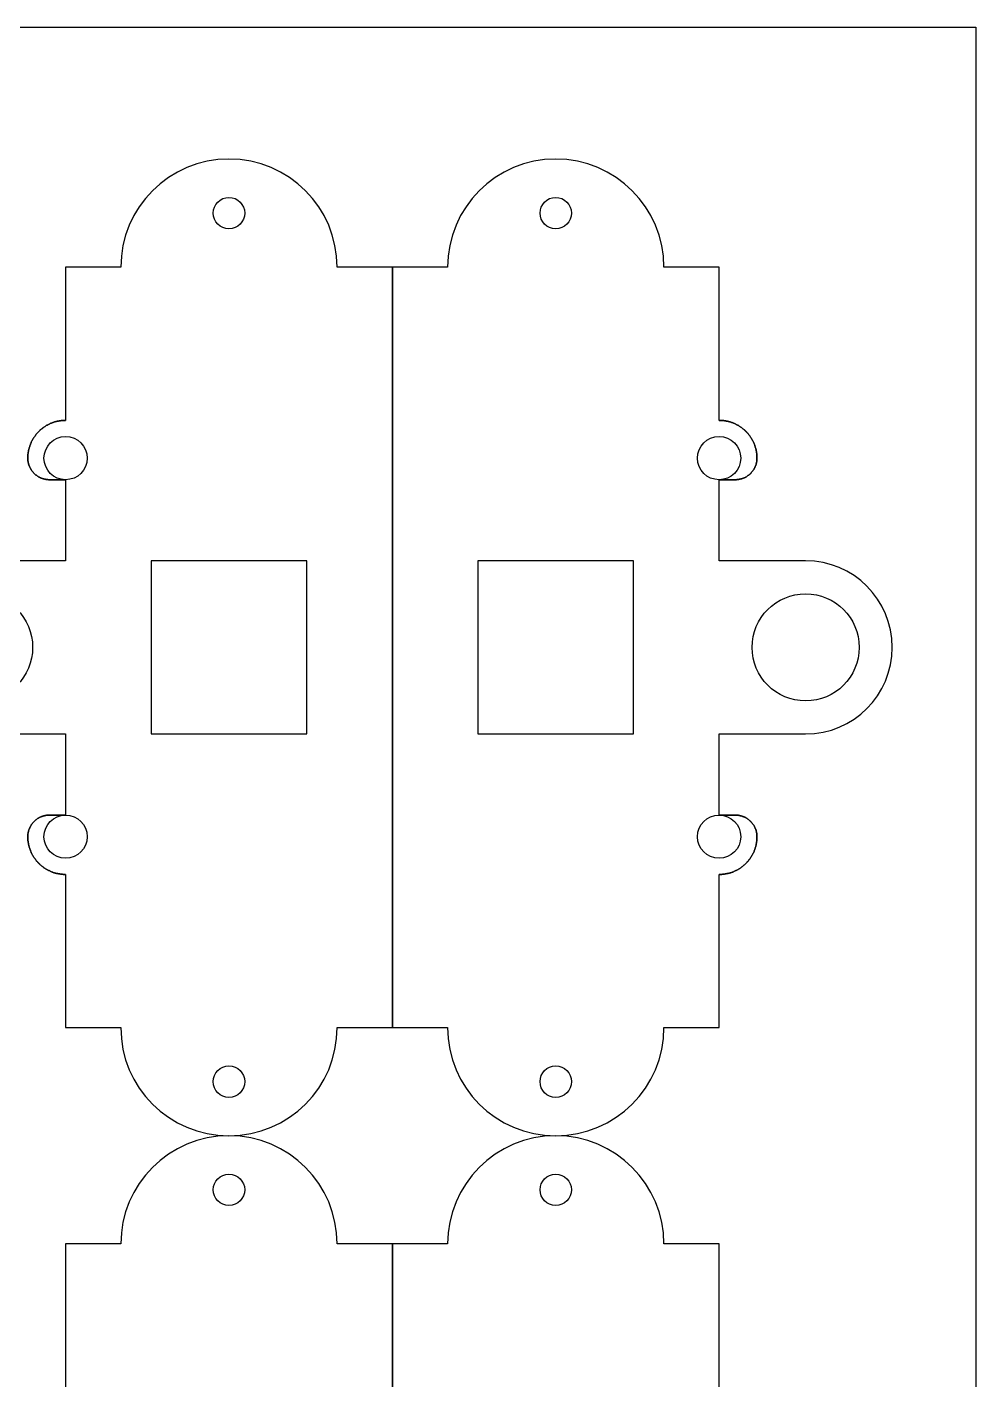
# Model space of a CAD drawing. Header units: millimetres. Extents: x 2733 to 3089, y 1586 to 1832.
# Drawn here: x 3001.4 to 3089.1, y 1707.4 to 1832.5 of the extents above; entities that cross this region are included whole.
import ezdxf

# ---------------------------------------------------------------- set-up
doc = ezdxf.new("R2010")
doc.units = ezdxf.units.MM

msp = doc.modelspace()

# ---------------------------------------------------------------- linework, layer by layer
at = {"color": 244, "true_color": 0x991b1e}
msp.add_lwpolyline([(2733.25, 1585.73), (2733.25, 1832.48), (3089.06, 1832.48), (3089.06, 1585.73)], close=True, dxfattribs=at)
for points in [[(3004.92, 1754.13), (3004.92, 1753.55), (3004.92, 1745.55), (3004.92, 1739.98), (3010.02, 1739.98, 1), (3030.02, 1739.98), (3035.12, 1739.98), (3035.12, 1745.55), (3035.12, 1753.55), (3035.12, 1796.7), (3035.12, 1804.7), (3035.12, 1810.28), (3030.02, 1810.28, 1), (3010.02, 1810.28), (3004.92, 1810.28), (3004.92, 1804.7), (3004.92, 1796.7), (3004.92, 1796.12)], [(3065.32, 1796.12), (3065.32, 1796.7), (3065.32, 1804.7), (3065.32, 1810.28), (3060.22, 1810.28, 1), (3040.22, 1810.28), (3035.12, 1810.28), (3035.12, 1804.7), (3035.12, 1796.7), (3035.12, 1753.55), (3035.12, 1745.55), (3035.12, 1739.98), (3040.22, 1739.98, 1), (3060.22, 1739.98), (3065.32, 1739.98), (3065.32, 1745.55), (3065.32, 1753.55), (3065.32, 1754.13)], [(3004.92, 1790.63), (3004.92, 1783.13), (2996.92, 1783.13, 1), (2996.92, 1767.13), (3004.92, 1767.13), (3004.92, 1759.63)], [(3065.32, 1759.63), (3065.32, 1767.13), (3073.32, 1767.13, 1), (3073.32, 1783.13), (3065.32, 1783.13), (3065.32, 1790.63)], [(3004.92, 1663.83), (3004.92, 1663.25), (3004.92, 1655.25), (3004.92, 1649.68), (3010.02, 1649.68, 1), (3030.02, 1649.68), (3035.12, 1649.68), (3035.12, 1655.25), (3035.12, 1663.25), (3035.12, 1706.4), (3035.12, 1714.4), (3035.12, 1719.98), (3030.02, 1719.98, 1), (3010.02, 1719.98), (3004.92, 1719.98), (3004.92, 1714.4), (3004.92, 1706.4), (3004.92, 1705.82)], [(3065.32, 1705.82), (3065.32, 1706.4), (3065.32, 1714.4), (3065.32, 1719.98), (3060.22, 1719.98, 1), (3040.22, 1719.98), (3035.12, 1719.98), (3035.12, 1714.4), (3035.12, 1706.4), (3035.12, 1663.25), (3035.12, 1655.25), (3035.12, 1649.68), (3040.22, 1649.68, 1), (3060.22, 1649.68), (3065.32, 1649.68), (3065.32, 1655.25), (3065.32, 1663.25), (3065.32, 1663.83)]]:
    msp.add_lwpolyline(points, format="xyb")
at = {"flags": 128}
for points in [[(3003.42, 1790.63), (3003.38, 1790.63), (3003.33, 1790.63), (3003.29, 1790.64), (3003.24, 1790.64), (3003.19, 1790.65), (3003.15, 1790.65), (3003.1, 1790.66), (3003.06, 1790.67), (3003.01, 1790.67), (3002.97, 1790.68), (3002.92, 1790.7), (3002.88, 1790.71), (3002.83, 1790.72), (3002.79, 1790.74), (3002.75, 1790.75), (3002.7, 1790.77), (3002.66, 1790.78), (3002.62, 1790.8), (3002.57, 1790.82), (3002.53, 1790.84), (3002.49, 1790.86), (3002.45, 1790.88), (3002.41, 1790.91), (3002.37, 1790.93), (3002.33, 1790.96), (3002.29, 1790.98), (3002.26, 1791.01), (3002.22, 1791.04), (3002.18, 1791.06), (3002.15, 1791.09), (3002.11, 1791.12), (3002.08, 1791.15), (3002.04, 1791.18), (3002.01, 1791.22), (3001.98, 1791.25), (3001.95, 1791.28), (3001.92, 1791.32), (3001.89, 1791.35), (3001.86, 1791.39), (3001.83, 1791.43), (3001.8, 1791.46), (3001.77, 1791.5), (3001.75, 1791.54), (3001.72, 1791.58), (3001.7, 1791.62), (3001.68, 1791.66), (3001.66, 1791.7), (3001.63, 1791.74), (3001.61, 1791.78), (3001.6, 1791.82), (3001.58, 1791.86), (3001.56, 1791.91), (3001.54, 1791.95), (3001.53, 1791.99), (3001.51, 1792.04), (3001.5, 1792.08), (3001.49, 1792.13), (3001.48, 1792.17), (3001.47, 1792.22), (3001.46, 1792.26), (3001.45, 1792.31), (3001.44, 1792.35), (3001.44, 1792.4), (3001.43, 1792.44), (3001.43, 1792.49), (3001.43, 1792.54), (3001.43, 1792.58), (3001.42, 1792.63), (3001.43, 1792.69), (3001.43, 1792.75), (3001.43, 1792.81), (3001.43, 1792.87), (3001.44, 1792.93), (3001.44, 1792.99), (3001.45, 1793.05), (3001.46, 1793.12), (3001.47, 1793.18), (3001.48, 1793.24), (3001.49, 1793.3), (3001.5, 1793.36), (3001.51, 1793.42), (3001.53, 1793.47), (3001.54, 1793.53), (3001.56, 1793.59), (3001.58, 1793.65), (3001.6, 1793.71), (3001.62, 1793.77), (3001.64, 1793.82), (3001.66, 1793.88), (3001.68, 1793.94), (3001.7, 1793.99), (3001.73, 1794.05), (3001.75, 1794.11), (3001.78, 1794.16), (3001.81, 1794.22), (3001.83, 1794.27), (3001.86, 1794.32), (3001.89, 1794.38), (3001.92, 1794.43), (3001.96, 1794.48), (3001.99, 1794.53), (3002.02, 1794.58), (3002.06, 1794.63), (3002.09, 1794.68), (3002.13, 1794.73), (3002.17, 1794.78), (3002.2, 1794.83), (3002.24, 1794.88), (3002.28, 1794.92), (3002.32, 1794.97), (3002.36, 1795.01), (3002.41, 1795.06), (3002.45, 1795.1), (3002.49, 1795.14), (3002.54, 1795.18), (3002.58, 1795.23), (3002.63, 1795.27), (3002.67, 1795.31), (3002.72, 1795.35), (3002.77, 1795.38), (3002.82, 1795.42), (3002.87, 1795.46), (3002.92, 1795.49), (3002.97, 1795.53), (3003.02, 1795.56), (3003.07, 1795.59), (3003.12, 1795.63), (3003.17, 1795.66), (3003.23, 1795.69), (3003.28, 1795.72), (3003.34, 1795.74), (3003.39, 1795.77), (3003.45, 1795.8), (3003.5, 1795.82), (3003.56, 1795.85), (3003.61, 1795.87), (3003.67, 1795.89), (3003.73, 1795.91), (3003.78, 1795.93), (3003.84, 1795.95), (3003.9, 1795.97), (3003.96, 1795.99), (3004.02, 1796), (3004.08, 1796.02), (3004.14, 1796.03), (3004.2, 1796.05), (3004.26, 1796.06), (3004.32, 1796.07), (3004.38, 1796.08), (3004.44, 1796.09), (3004.5, 1796.1), (3004.56, 1796.11), (3004.62, 1796.11), (3004.68, 1796.12), (3004.74, 1796.12), (3004.8, 1796.12), (3004.86, 1796.12), (3004.92, 1796.12), (3004.86, 1796.12), (3004.8, 1796.12), (3004.74, 1796.12), (3004.68, 1796.12), (3004.62, 1796.11), (3004.56, 1796.11), (3004.5, 1796.1), (3004.44, 1796.09), (3004.38, 1796.08), (3004.32, 1796.07), (3004.26, 1796.06), (3004.2, 1796.05), (3004.14, 1796.03), (3004.08, 1796.02), (3004.02, 1796), (3003.96, 1795.99), (3003.9, 1795.97), (3003.84, 1795.95), (3003.78, 1795.93), (3003.73, 1795.91), (3003.67, 1795.89), (3003.61, 1795.87), (3003.56, 1795.85), (3003.5, 1795.82), (3003.45, 1795.8), (3003.39, 1795.77), (3003.34, 1795.74), (3003.28, 1795.72), (3003.23, 1795.69), (3003.17, 1795.66), (3003.12, 1795.63), (3003.07, 1795.59), (3003.02, 1795.56), (3002.97, 1795.53), (3002.92, 1795.49), (3002.87, 1795.46), (3002.82, 1795.42), (3002.77, 1795.38), (3002.72, 1795.35), (3002.67, 1795.31), (3002.63, 1795.27), (3002.58, 1795.23), (3002.54, 1795.18), (3002.49, 1795.14), (3002.45, 1795.1), (3002.41, 1795.06), (3002.36, 1795.01), (3002.32, 1794.97), (3002.28, 1794.92), (3002.24, 1794.88), (3002.2, 1794.83), (3002.17, 1794.78), (3002.13, 1794.73), (3002.09, 1794.68), (3002.06, 1794.63), (3002.02, 1794.58), (3001.99, 1794.53), (3001.96, 1794.48), (3001.92, 1794.43), (3001.89, 1794.38), (3001.86, 1794.32), (3001.83, 1794.27), (3001.81, 1794.22), (3001.78, 1794.16), (3001.75, 1794.11), (3001.73, 1794.05), (3001.7, 1793.99), (3001.68, 1793.94), (3001.66, 1793.88), (3001.64, 1793.82), (3001.62, 1793.77), (3001.6, 1793.71), (3001.58, 1793.65), (3001.56, 1793.59), (3001.54, 1793.53), (3001.53, 1793.47), (3001.51, 1793.42), (3001.5, 1793.36), (3001.49, 1793.3), (3001.48, 1793.24), (3001.47, 1793.18), (3001.46, 1793.12), (3001.45, 1793.05), (3001.44, 1792.99), (3001.44, 1792.93), (3001.43, 1792.87), (3001.43, 1792.81), (3001.43, 1792.75), (3001.43, 1792.69), (3001.42, 1792.63), (3001.43, 1792.58), (3001.43, 1792.54), (3001.43, 1792.49), (3001.43, 1792.44), (3001.44, 1792.4), (3001.44, 1792.35), (3001.45, 1792.31), (3001.46, 1792.26), (3001.47, 1792.22), (3001.48, 1792.17), (3001.49, 1792.13), (3001.5, 1792.08), (3001.51, 1792.04), (3001.53, 1791.99), (3001.54, 1791.95), (3001.56, 1791.91), (3001.58, 1791.86), (3001.6, 1791.82), (3001.61, 1791.78), (3001.63, 1791.74), (3001.66, 1791.7), (3001.68, 1791.66), (3001.7, 1791.62), (3001.72, 1791.58), (3001.75, 1791.54), (3001.77, 1791.5), (3001.8, 1791.46), (3001.83, 1791.43), (3001.86, 1791.39), (3001.89, 1791.35), (3001.92, 1791.32), (3001.95, 1791.28), (3001.98, 1791.25), (3002.01, 1791.22), (3002.04, 1791.18), (3002.08, 1791.15), (3002.11, 1791.12), (3002.15, 1791.09), (3002.18, 1791.06), (3002.22, 1791.04), (3002.26, 1791.01), (3002.29, 1790.98), (3002.33, 1790.96), (3002.37, 1790.93), (3002.41, 1790.91), (3002.45, 1790.88), (3002.49, 1790.86), (3002.53, 1790.84), (3002.57, 1790.82), (3002.62, 1790.8), (3002.66, 1790.78), (3002.7, 1790.77), (3002.75, 1790.75), (3002.79, 1790.74), (3002.83, 1790.72), (3002.88, 1790.71), (3002.92, 1790.7), (3002.97, 1790.68), (3003.01, 1790.67), (3003.06, 1790.67), (3003.1, 1790.66), (3003.15, 1790.65), (3003.19, 1790.65), (3003.24, 1790.64), (3003.29, 1790.64), (3003.33, 1790.63), (3003.38, 1790.63)], [(3066.82, 1790.63), (3066.87, 1790.63), (3066.92, 1790.63), (3066.96, 1790.64), (3067.01, 1790.64), (3067.06, 1790.65), (3067.1, 1790.65), (3067.15, 1790.66), (3067.19, 1790.67), (3067.24, 1790.67), (3067.28, 1790.68), (3067.33, 1790.7), (3067.37, 1790.71), (3067.42, 1790.72), (3067.46, 1790.74), (3067.5, 1790.75), (3067.55, 1790.77), (3067.59, 1790.78), (3067.63, 1790.8), (3067.67, 1790.82), (3067.72, 1790.84), (3067.76, 1790.86), (3067.8, 1790.88), (3067.84, 1790.91), (3067.88, 1790.93), (3067.92, 1790.96), (3067.95, 1790.98), (3067.99, 1791.01), (3068.03, 1791.04), (3068.07, 1791.06), (3068.1, 1791.09), (3068.14, 1791.12), (3068.17, 1791.15), (3068.21, 1791.18), (3068.24, 1791.22), (3068.27, 1791.25), (3068.3, 1791.28), (3068.33, 1791.32), (3068.36, 1791.35), (3068.39, 1791.39), (3068.42, 1791.43), (3068.45, 1791.46), (3068.47, 1791.5), (3068.5, 1791.54), (3068.52, 1791.58), (3068.55, 1791.62), (3068.57, 1791.66), (3068.59, 1791.7), (3068.61, 1791.74), (3068.64, 1791.78), (3068.65, 1791.82), (3068.67, 1791.86), (3068.69, 1791.91), (3068.71, 1791.95), (3068.72, 1791.99), (3068.74, 1792.04), (3068.75, 1792.08), (3068.76, 1792.13), (3068.77, 1792.17), (3068.78, 1792.22), (3068.79, 1792.26), (3068.8, 1792.31), (3068.81, 1792.35), (3068.81, 1792.4), (3068.82, 1792.44), (3068.82, 1792.49), (3068.82, 1792.54), (3068.82, 1792.58), (3068.82, 1792.63), (3068.82, 1792.69), (3068.82, 1792.75), (3068.82, 1792.81), (3068.82, 1792.87), (3068.81, 1792.93), (3068.81, 1792.99), (3068.8, 1793.05), (3068.79, 1793.12), (3068.78, 1793.18), (3068.77, 1793.24), (3068.76, 1793.3), (3068.75, 1793.36), (3068.74, 1793.42), (3068.72, 1793.47), (3068.71, 1793.53), (3068.69, 1793.59), (3068.67, 1793.65), (3068.65, 1793.71), (3068.63, 1793.77), (3068.61, 1793.82), (3068.59, 1793.88), (3068.57, 1793.94), (3068.55, 1793.99), (3068.52, 1794.05), (3068.5, 1794.11), (3068.47, 1794.16), (3068.44, 1794.22), (3068.42, 1794.27), (3068.39, 1794.32), (3068.36, 1794.38), (3068.32, 1794.43), (3068.29, 1794.48), (3068.26, 1794.53), (3068.23, 1794.58), (3068.19, 1794.63), (3068.16, 1794.68), (3068.12, 1794.73), (3068.08, 1794.78), (3068.04, 1794.83), (3068.01, 1794.88), (3067.97, 1794.92), (3067.93, 1794.97), (3067.88, 1795.01), (3067.84, 1795.06), (3067.8, 1795.1), (3067.76, 1795.14), (3067.71, 1795.18), (3067.67, 1795.23), (3067.62, 1795.27), (3067.57, 1795.31), (3067.53, 1795.35), (3067.48, 1795.38), (3067.43, 1795.42), (3067.38, 1795.46), (3067.33, 1795.49), (3067.28, 1795.53), (3067.23, 1795.56), (3067.18, 1795.59), (3067.13, 1795.63), (3067.08, 1795.66), (3067.02, 1795.69), (3066.97, 1795.72), (3066.91, 1795.74), (3066.86, 1795.77), (3066.8, 1795.8), (3066.75, 1795.82), (3066.69, 1795.85), (3066.64, 1795.87), (3066.58, 1795.89), (3066.52, 1795.91), (3066.46, 1795.93), (3066.41, 1795.95), (3066.35, 1795.97), (3066.29, 1795.99), (3066.23, 1796), (3066.17, 1796.02), (3066.11, 1796.03), (3066.05, 1796.05), (3065.99, 1796.06), (3065.93, 1796.07), (3065.87, 1796.08), (3065.81, 1796.09), (3065.75, 1796.1), (3065.69, 1796.11), (3065.63, 1796.11), (3065.57, 1796.12), (3065.51, 1796.12), (3065.45, 1796.12), (3065.39, 1796.12), (3065.32, 1796.12), (3065.39, 1796.12), (3065.45, 1796.12), (3065.51, 1796.12), (3065.57, 1796.12), (3065.63, 1796.11), (3065.69, 1796.11), (3065.75, 1796.1), (3065.81, 1796.09), (3065.87, 1796.08), (3065.93, 1796.07), (3065.99, 1796.06), (3066.05, 1796.05), (3066.11, 1796.03), (3066.17, 1796.02), (3066.23, 1796), (3066.29, 1795.99), (3066.35, 1795.97), (3066.41, 1795.95), (3066.46, 1795.93), (3066.52, 1795.91), (3066.58, 1795.89), (3066.64, 1795.87), (3066.69, 1795.85), (3066.75, 1795.82), (3066.8, 1795.8), (3066.86, 1795.77), (3066.91, 1795.74), (3066.97, 1795.72), (3067.02, 1795.69), (3067.08, 1795.66), (3067.13, 1795.63), (3067.18, 1795.59), (3067.23, 1795.56), (3067.28, 1795.53), (3067.33, 1795.49), (3067.38, 1795.46), (3067.43, 1795.42), (3067.48, 1795.38), (3067.53, 1795.35), (3067.57, 1795.31), (3067.62, 1795.27), (3067.67, 1795.23), (3067.71, 1795.18), (3067.76, 1795.14), (3067.8, 1795.1), (3067.84, 1795.06), (3067.88, 1795.01), (3067.93, 1794.97), (3067.97, 1794.92), (3068.01, 1794.88), (3068.04, 1794.83), (3068.08, 1794.78), (3068.12, 1794.73), (3068.16, 1794.68), (3068.19, 1794.63), (3068.23, 1794.58), (3068.26, 1794.53), (3068.29, 1794.48), (3068.32, 1794.43), (3068.36, 1794.38), (3068.39, 1794.32), (3068.42, 1794.27), (3068.44, 1794.22), (3068.47, 1794.16), (3068.5, 1794.11), (3068.52, 1794.05), (3068.55, 1793.99), (3068.57, 1793.94), (3068.59, 1793.88), (3068.61, 1793.82), (3068.63, 1793.77), (3068.65, 1793.71), (3068.67, 1793.65), (3068.69, 1793.59), (3068.71, 1793.53), (3068.72, 1793.47), (3068.74, 1793.42), (3068.75, 1793.36), (3068.76, 1793.3), (3068.77, 1793.24), (3068.78, 1793.18), (3068.79, 1793.12), (3068.8, 1793.05), (3068.81, 1792.99), (3068.81, 1792.93), (3068.82, 1792.87), (3068.82, 1792.81), (3068.82, 1792.75), (3068.82, 1792.69), (3068.82, 1792.63), (3068.82, 1792.58), (3068.82, 1792.54), (3068.82, 1792.49), (3068.82, 1792.44), (3068.81, 1792.4), (3068.81, 1792.35), (3068.8, 1792.31), (3068.79, 1792.26), (3068.78, 1792.22), (3068.77, 1792.17), (3068.76, 1792.13), (3068.75, 1792.08), (3068.74, 1792.04), (3068.72, 1791.99), (3068.71, 1791.95), (3068.69, 1791.91), (3068.67, 1791.86), (3068.65, 1791.82), (3068.64, 1791.78), (3068.61, 1791.74), (3068.59, 1791.7), (3068.57, 1791.66), (3068.55, 1791.62), (3068.52, 1791.58), (3068.5, 1791.54), (3068.47, 1791.5), (3068.45, 1791.46), (3068.42, 1791.43), (3068.39, 1791.39), (3068.36, 1791.35), (3068.33, 1791.32), (3068.3, 1791.28), (3068.27, 1791.25), (3068.24, 1791.22), (3068.21, 1791.18), (3068.17, 1791.15), (3068.14, 1791.12), (3068.1, 1791.09), (3068.07, 1791.06), (3068.03, 1791.04), (3067.99, 1791.01), (3067.95, 1790.98), (3067.92, 1790.96), (3067.88, 1790.93), (3067.84, 1790.91), (3067.8, 1790.88), (3067.76, 1790.86), (3067.72, 1790.84), (3067.67, 1790.82), (3067.63, 1790.8), (3067.59, 1790.78), (3067.55, 1790.77), (3067.5, 1790.75), (3067.46, 1790.74), (3067.42, 1790.72), (3067.37, 1790.71), (3067.33, 1790.7), (3067.28, 1790.68), (3067.24, 1790.67), (3067.19, 1790.67), (3067.15, 1790.66), (3067.1, 1790.65), (3067.06, 1790.65), (3067.01, 1790.64), (3066.96, 1790.64), (3066.92, 1790.63), (3066.87, 1790.63)], [(3003.42, 1790.63), (3004.92, 1790.63)], [(3066.82, 1790.63), (3065.33, 1790.63)], [(3003.42, 1759.62), (3003.38, 1759.62), (3003.33, 1759.62), (3003.29, 1759.62), (3003.24, 1759.62), (3003.19, 1759.61), (3003.15, 1759.61), (3003.1, 1759.6), (3003.06, 1759.59), (3003.01, 1759.58), (3002.97, 1759.57), (3002.92, 1759.56), (3002.88, 1759.55), (3002.83, 1759.53), (3002.79, 1759.52), (3002.75, 1759.51), (3002.7, 1759.49), (3002.66, 1759.47), (3002.62, 1759.45), (3002.57, 1759.44), (3002.53, 1759.42), (3002.49, 1759.39), (3002.45, 1759.37), (3002.41, 1759.35), (3002.37, 1759.33), (3002.33, 1759.3), (3002.29, 1759.27), (3002.26, 1759.25), (3002.22, 1759.22), (3002.18, 1759.19), (3002.15, 1759.16), (3002.11, 1759.13), (3002.08, 1759.1), (3002.04, 1759.07), (3002.01, 1759.04), (3001.98, 1759.01), (3001.95, 1758.97), (3001.92, 1758.94), (3001.89, 1758.9), (3001.86, 1758.87), (3001.83, 1758.83), (3001.8, 1758.79), (3001.77, 1758.76), (3001.75, 1758.72), (3001.72, 1758.68), (3001.7, 1758.64), (3001.68, 1758.6), (3001.66, 1758.56), (3001.63, 1758.52), (3001.61, 1758.48), (3001.6, 1758.43), (3001.58, 1758.39), (3001.56, 1758.35), (3001.54, 1758.31), (3001.53, 1758.26), (3001.51, 1758.22), (3001.5, 1758.17), (3001.49, 1758.13), (3001.48, 1758.08), (3001.47, 1758.04), (3001.46, 1757.99), (3001.45, 1757.95), (3001.44, 1757.9), (3001.44, 1757.86), (3001.43, 1757.81), (3001.43, 1757.77), (3001.43, 1757.72), (3001.43, 1757.67), (3001.42, 1757.63), (3001.43, 1757.57), (3001.43, 1757.51), (3001.43, 1757.44), (3001.43, 1757.38), (3001.44, 1757.32), (3001.44, 1757.26), (3001.45, 1757.2), (3001.46, 1757.14), (3001.47, 1757.08), (3001.48, 1757.02), (3001.49, 1756.96), (3001.5, 1756.9), (3001.51, 1756.84), (3001.53, 1756.78), (3001.54, 1756.72), (3001.56, 1756.66), (3001.58, 1756.61), (3001.6, 1756.55), (3001.62, 1756.49), (3001.64, 1756.43), (3001.66, 1756.37), (3001.68, 1756.32), (3001.7, 1756.26), (3001.73, 1756.21), (3001.75, 1756.15), (3001.78, 1756.1), (3001.81, 1756.04), (3001.83, 1755.99), (3001.86, 1755.93), (3001.89, 1755.88), (3001.92, 1755.83), (3001.96, 1755.78), (3001.99, 1755.72), (3002.02, 1755.67), (3002.06, 1755.62), (3002.09, 1755.57), (3002.13, 1755.52), (3002.17, 1755.48), (3002.2, 1755.43), (3002.24, 1755.38), (3002.28, 1755.33), (3002.32, 1755.29), (3002.36, 1755.24), (3002.41, 1755.2), (3002.45, 1755.16), (3002.49, 1755.11), (3002.54, 1755.07), (3002.58, 1755.03), (3002.63, 1754.99), (3002.67, 1754.95), (3002.72, 1754.91), (3002.77, 1754.87), (3002.82, 1754.84), (3002.87, 1754.8), (3002.92, 1754.76), (3002.97, 1754.73), (3003.02, 1754.7), (3003.07, 1754.66), (3003.12, 1754.63), (3003.17, 1754.6), (3003.23, 1754.57), (3003.28, 1754.54), (3003.34, 1754.51), (3003.39, 1754.49), (3003.45, 1754.46), (3003.5, 1754.43), (3003.56, 1754.41), (3003.61, 1754.39), (3003.67, 1754.36), (3003.73, 1754.34), (3003.78, 1754.32), (3003.84, 1754.3), (3003.9, 1754.28), (3003.96, 1754.27), (3004.02, 1754.25), (3004.08, 1754.24), (3004.14, 1754.22), (3004.2, 1754.21), (3004.26, 1754.2), (3004.32, 1754.19), (3004.38, 1754.18), (3004.44, 1754.17), (3004.5, 1754.16), (3004.56, 1754.15), (3004.62, 1754.15), (3004.68, 1754.14), (3004.74, 1754.14), (3004.8, 1754.13), (3004.86, 1754.13), (3004.92, 1754.13), (3004.86, 1754.13), (3004.8, 1754.13), (3004.74, 1754.14), (3004.68, 1754.14), (3004.62, 1754.15), (3004.56, 1754.15), (3004.5, 1754.16), (3004.44, 1754.17), (3004.38, 1754.18), (3004.32, 1754.19), (3004.26, 1754.2), (3004.2, 1754.21), (3004.14, 1754.22), (3004.08, 1754.24), (3004.02, 1754.25), (3003.96, 1754.27), (3003.9, 1754.28), (3003.84, 1754.3), (3003.78, 1754.32), (3003.73, 1754.34), (3003.67, 1754.36), (3003.61, 1754.39), (3003.56, 1754.41), (3003.5, 1754.43), (3003.45, 1754.46), (3003.39, 1754.49), (3003.34, 1754.51), (3003.28, 1754.54), (3003.23, 1754.57), (3003.17, 1754.6), (3003.12, 1754.63), (3003.07, 1754.66), (3003.02, 1754.7), (3002.97, 1754.73), (3002.92, 1754.76), (3002.87, 1754.8), (3002.82, 1754.84), (3002.77, 1754.87), (3002.72, 1754.91), (3002.67, 1754.95), (3002.63, 1754.99), (3002.58, 1755.03), (3002.54, 1755.07), (3002.49, 1755.11), (3002.45, 1755.16), (3002.41, 1755.2), (3002.36, 1755.24), (3002.32, 1755.29), (3002.28, 1755.33), (3002.24, 1755.38), (3002.2, 1755.43), (3002.17, 1755.48), (3002.13, 1755.52), (3002.09, 1755.57), (3002.06, 1755.62), (3002.02, 1755.67), (3001.99, 1755.72), (3001.96, 1755.78), (3001.92, 1755.83), (3001.89, 1755.88), (3001.86, 1755.93), (3001.83, 1755.99), (3001.81, 1756.04), (3001.78, 1756.1), (3001.75, 1756.15), (3001.73, 1756.21), (3001.7, 1756.26), (3001.68, 1756.32), (3001.66, 1756.37), (3001.64, 1756.43), (3001.62, 1756.49), (3001.6, 1756.55), (3001.58, 1756.61), (3001.56, 1756.66), (3001.54, 1756.72), (3001.53, 1756.78), (3001.51, 1756.84), (3001.5, 1756.9), (3001.49, 1756.96), (3001.48, 1757.02), (3001.47, 1757.08), (3001.46, 1757.14), (3001.45, 1757.2), (3001.44, 1757.26), (3001.44, 1757.32), (3001.43, 1757.38), (3001.43, 1757.44), (3001.43, 1757.51), (3001.43, 1757.57), (3001.42, 1757.63), (3001.43, 1757.67), (3001.43, 1757.72), (3001.43, 1757.77), (3001.43, 1757.81), (3001.44, 1757.86), (3001.44, 1757.9), (3001.45, 1757.95), (3001.46, 1757.99), (3001.47, 1758.04), (3001.48, 1758.08), (3001.49, 1758.13), (3001.5, 1758.17), (3001.51, 1758.22), (3001.53, 1758.26), (3001.54, 1758.31), (3001.56, 1758.35), (3001.58, 1758.39), (3001.6, 1758.43), (3001.61, 1758.48), (3001.63, 1758.52), (3001.66, 1758.56), (3001.68, 1758.6), (3001.7, 1758.64), (3001.72, 1758.68), (3001.75, 1758.72), (3001.77, 1758.76), (3001.8, 1758.79), (3001.83, 1758.83), (3001.86, 1758.87), (3001.89, 1758.9), (3001.92, 1758.94), (3001.95, 1758.97), (3001.98, 1759.01), (3002.01, 1759.04), (3002.04, 1759.07), (3002.08, 1759.1), (3002.11, 1759.13), (3002.15, 1759.16), (3002.18, 1759.19), (3002.22, 1759.22), (3002.26, 1759.25), (3002.29, 1759.27), (3002.33, 1759.3), (3002.37, 1759.33), (3002.41, 1759.35), (3002.45, 1759.37), (3002.49, 1759.39), (3002.53, 1759.42), (3002.57, 1759.44), (3002.62, 1759.45), (3002.66, 1759.47), (3002.7, 1759.49), (3002.75, 1759.51), (3002.79, 1759.52), (3002.83, 1759.53), (3002.88, 1759.55), (3002.92, 1759.56), (3002.97, 1759.57), (3003.01, 1759.58), (3003.06, 1759.59), (3003.1, 1759.6), (3003.15, 1759.61), (3003.19, 1759.61), (3003.24, 1759.62), (3003.29, 1759.62), (3003.33, 1759.62), (3003.38, 1759.62)], [(3003.42, 1759.62), (3004.92, 1759.63)], [(3066.82, 1759.62), (3066.87, 1759.62), (3066.92, 1759.62), (3066.96, 1759.62), (3067.01, 1759.62), (3067.06, 1759.61), (3067.1, 1759.61), (3067.15, 1759.6), (3067.19, 1759.59), (3067.24, 1759.58), (3067.28, 1759.57), (3067.33, 1759.56), (3067.37, 1759.55), (3067.42, 1759.53), (3067.46, 1759.52), (3067.5, 1759.51), (3067.55, 1759.49), (3067.59, 1759.47), (3067.63, 1759.45), (3067.67, 1759.44), (3067.72, 1759.42), (3067.76, 1759.39), (3067.8, 1759.37), (3067.84, 1759.35), (3067.88, 1759.33), (3067.92, 1759.3), (3067.95, 1759.27), (3067.99, 1759.25), (3068.03, 1759.22), (3068.07, 1759.19), (3068.1, 1759.16), (3068.14, 1759.13), (3068.17, 1759.1), (3068.21, 1759.07), (3068.24, 1759.04), (3068.27, 1759.01), (3068.3, 1758.97), (3068.33, 1758.94), (3068.36, 1758.9), (3068.39, 1758.87), (3068.42, 1758.83), (3068.45, 1758.79), (3068.47, 1758.76), (3068.5, 1758.72), (3068.52, 1758.68), (3068.55, 1758.64), (3068.57, 1758.6), (3068.59, 1758.56), (3068.61, 1758.52), (3068.64, 1758.48), (3068.65, 1758.43), (3068.67, 1758.39), (3068.69, 1758.35), (3068.71, 1758.31), (3068.72, 1758.26), (3068.74, 1758.22), (3068.75, 1758.17), (3068.76, 1758.13), (3068.77, 1758.08), (3068.78, 1758.04), (3068.79, 1757.99), (3068.8, 1757.95), (3068.81, 1757.9), (3068.81, 1757.86), (3068.82, 1757.81), (3068.82, 1757.77), (3068.82, 1757.72), (3068.82, 1757.67), (3068.82, 1757.63), (3068.82, 1757.57), (3068.82, 1757.51), (3068.82, 1757.44), (3068.82, 1757.38), (3068.81, 1757.32), (3068.81, 1757.26), (3068.8, 1757.2), (3068.79, 1757.14), (3068.78, 1757.08), (3068.77, 1757.02), (3068.76, 1756.96), (3068.75, 1756.9), (3068.74, 1756.84), (3068.72, 1756.78), (3068.71, 1756.72), (3068.69, 1756.66), (3068.67, 1756.61), (3068.65, 1756.55), (3068.63, 1756.49), (3068.61, 1756.43), (3068.59, 1756.37), (3068.57, 1756.32), (3068.55, 1756.26), (3068.52, 1756.21), (3068.5, 1756.15), (3068.47, 1756.1), (3068.44, 1756.04), (3068.42, 1755.99), (3068.39, 1755.93), (3068.36, 1755.88), (3068.32, 1755.83), (3068.29, 1755.78), (3068.26, 1755.72), (3068.23, 1755.67), (3068.19, 1755.62), (3068.16, 1755.57), (3068.12, 1755.52), (3068.08, 1755.48), (3068.04, 1755.43), (3068.01, 1755.38), (3067.97, 1755.33), (3067.93, 1755.29), (3067.88, 1755.24), (3067.84, 1755.2), (3067.8, 1755.16), (3067.76, 1755.11), (3067.71, 1755.07), (3067.67, 1755.03), (3067.62, 1754.99), (3067.57, 1754.95), (3067.53, 1754.91), (3067.48, 1754.87), (3067.43, 1754.84), (3067.38, 1754.8), (3067.33, 1754.76), (3067.28, 1754.73), (3067.23, 1754.7), (3067.18, 1754.66), (3067.13, 1754.63), (3067.08, 1754.6), (3067.02, 1754.57), (3066.97, 1754.54), (3066.91, 1754.51), (3066.86, 1754.49), (3066.8, 1754.46), (3066.75, 1754.43), (3066.69, 1754.41), (3066.64, 1754.39), (3066.58, 1754.36), (3066.52, 1754.34), (3066.46, 1754.32), (3066.41, 1754.3), (3066.35, 1754.28), (3066.29, 1754.27), (3066.23, 1754.25), (3066.17, 1754.24), (3066.11, 1754.22), (3066.05, 1754.21), (3065.99, 1754.2), (3065.93, 1754.19), (3065.87, 1754.18), (3065.81, 1754.17), (3065.75, 1754.16), (3065.69, 1754.15), (3065.63, 1754.15), (3065.57, 1754.14), (3065.51, 1754.14), (3065.45, 1754.13), (3065.39, 1754.13), (3065.32, 1754.13), (3065.39, 1754.13), (3065.45, 1754.13), (3065.51, 1754.14), (3065.57, 1754.14), (3065.63, 1754.15), (3065.69, 1754.15), (3065.75, 1754.16), (3065.81, 1754.17), (3065.87, 1754.18), (3065.93, 1754.19), (3065.99, 1754.2), (3066.05, 1754.21), (3066.11, 1754.22), (3066.17, 1754.24), (3066.23, 1754.25), (3066.29, 1754.27), (3066.35, 1754.28), (3066.41, 1754.3), (3066.46, 1754.32), (3066.52, 1754.34), (3066.58, 1754.36), (3066.64, 1754.39), (3066.69, 1754.41), (3066.75, 1754.43), (3066.8, 1754.46), (3066.86, 1754.49), (3066.91, 1754.51), (3066.97, 1754.54), (3067.02, 1754.57), (3067.08, 1754.6), (3067.13, 1754.63), (3067.18, 1754.66), (3067.23, 1754.7), (3067.28, 1754.73), (3067.33, 1754.76), (3067.38, 1754.8), (3067.43, 1754.84), (3067.48, 1754.87), (3067.53, 1754.91), (3067.57, 1754.95), (3067.62, 1754.99), (3067.67, 1755.03), (3067.71, 1755.07), (3067.76, 1755.11), (3067.8, 1755.16), (3067.84, 1755.2), (3067.88, 1755.24), (3067.93, 1755.29), (3067.97, 1755.33), (3068.01, 1755.38), (3068.04, 1755.43), (3068.08, 1755.48), (3068.12, 1755.52), (3068.16, 1755.57), (3068.19, 1755.62), (3068.23, 1755.67), (3068.26, 1755.72), (3068.29, 1755.78), (3068.32, 1755.83), (3068.36, 1755.88), (3068.39, 1755.93), (3068.42, 1755.99), (3068.44, 1756.04), (3068.47, 1756.1), (3068.5, 1756.15), (3068.52, 1756.21), (3068.55, 1756.26), (3068.57, 1756.32), (3068.59, 1756.37), (3068.61, 1756.43), (3068.63, 1756.49), (3068.65, 1756.55), (3068.67, 1756.61), (3068.69, 1756.66), (3068.71, 1756.72), (3068.72, 1756.78), (3068.74, 1756.84), (3068.75, 1756.9), (3068.76, 1756.96), (3068.77, 1757.02), (3068.78, 1757.08), (3068.79, 1757.14), (3068.8, 1757.2), (3068.81, 1757.26), (3068.81, 1757.32), (3068.82, 1757.38), (3068.82, 1757.44), (3068.82, 1757.51), (3068.82, 1757.57), (3068.82, 1757.63), (3068.82, 1757.67), (3068.82, 1757.72), (3068.82, 1757.77), (3068.82, 1757.81), (3068.81, 1757.86), (3068.81, 1757.9), (3068.8, 1757.95), (3068.79, 1757.99), (3068.78, 1758.04), (3068.77, 1758.08), (3068.76, 1758.13), (3068.75, 1758.17), (3068.74, 1758.22), (3068.72, 1758.26), (3068.71, 1758.31), (3068.69, 1758.35), (3068.67, 1758.39), (3068.65, 1758.43), (3068.64, 1758.48), (3068.61, 1758.52), (3068.59, 1758.56), (3068.57, 1758.6), (3068.55, 1758.64), (3068.52, 1758.68), (3068.5, 1758.72), (3068.47, 1758.76), (3068.45, 1758.79), (3068.42, 1758.83), (3068.39, 1758.87), (3068.36, 1758.9), (3068.33, 1758.94), (3068.3, 1758.97), (3068.27, 1759.01), (3068.24, 1759.04), (3068.21, 1759.07), (3068.17, 1759.1), (3068.14, 1759.13), (3068.1, 1759.16), (3068.07, 1759.19), (3068.03, 1759.22), (3067.99, 1759.25), (3067.95, 1759.27), (3067.92, 1759.3), (3067.88, 1759.33), (3067.84, 1759.35), (3067.8, 1759.37), (3067.76, 1759.39), (3067.72, 1759.42), (3067.67, 1759.44), (3067.63, 1759.45), (3067.59, 1759.47), (3067.55, 1759.49), (3067.5, 1759.51), (3067.46, 1759.52), (3067.42, 1759.53), (3067.37, 1759.55), (3067.33, 1759.56), (3067.28, 1759.57), (3067.24, 1759.58), (3067.19, 1759.59), (3067.15, 1759.6), (3067.1, 1759.61), (3067.06, 1759.61), (3067.01, 1759.62), (3066.96, 1759.62), (3066.92, 1759.62), (3066.87, 1759.62)], [(3066.82, 1759.62), (3065.33, 1759.63)]]:
    msp.add_lwpolyline(points, close=True, dxfattribs=at)
for points in [[(3012.82, 1767.13), (3027.22, 1767.13), (3027.22, 1783.13), (3020.02, 1783.13), (3012.82, 1783.13)], [(3057.42, 1783.13), (3043.02, 1783.13), (3043.02, 1767.13), (3050.22, 1767.13), (3057.42, 1767.13)]]:
    msp.add_lwpolyline(points, close=True)
for centre, radius in [((3020.02, 1815.28), 1.45), ((3050.22, 1815.28), 1.45), ((3004.92, 1792.63), 2), ((3065.32, 1792.63), 2), ((2996.92, 1775.13), 4.95), ((3073.32, 1775.13), 4.95), ((3004.92, 1757.63), 2), ((3065.32, 1757.63), 2), ((3020.02, 1734.98), 1.45), ((3050.22, 1734.98), 1.45), ((3020.02, 1724.98), 1.45), ((3050.22, 1724.98), 1.45)]:
    msp.add_circle(centre, radius)

doc.saveas('drawing.dxf')
